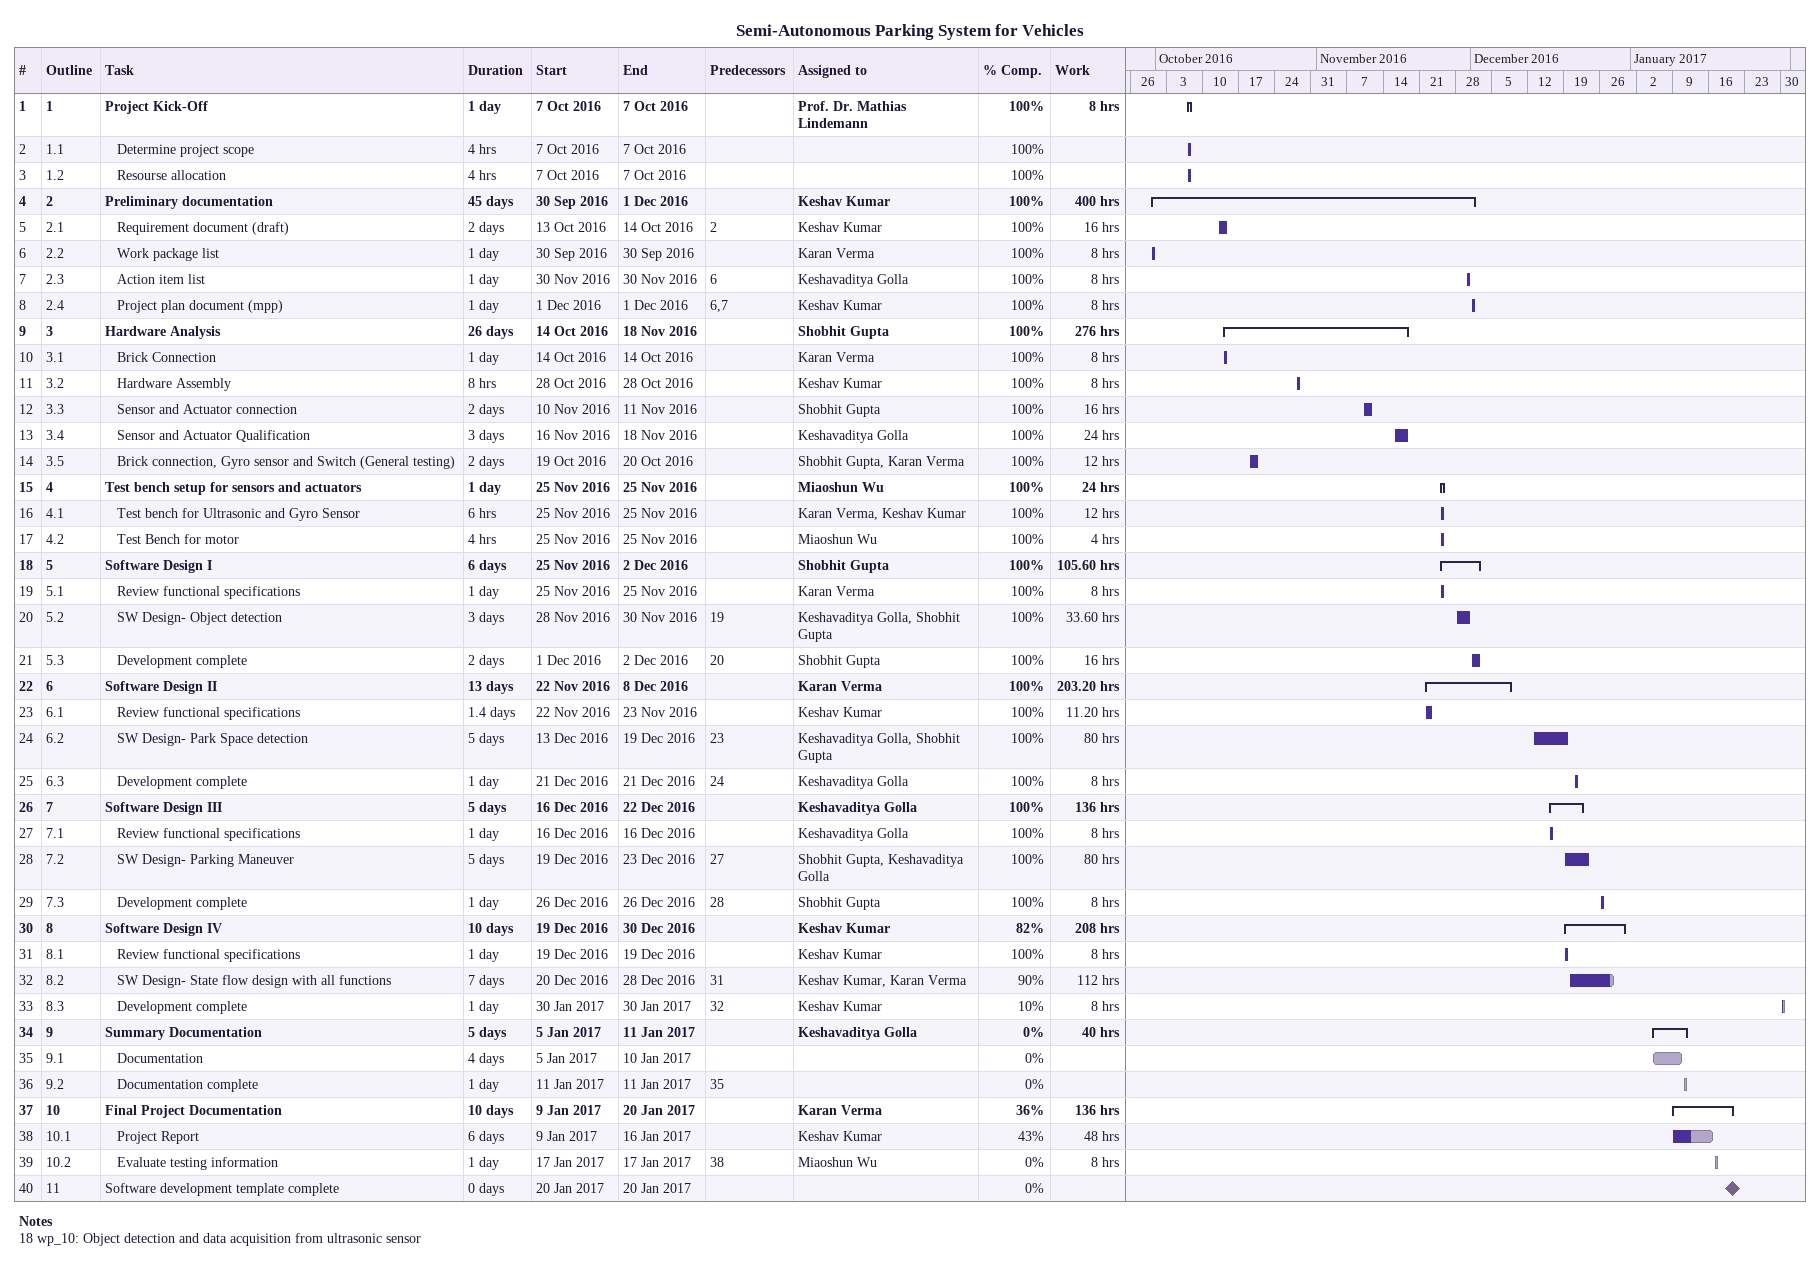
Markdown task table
Semi-Autonomous Parking System for Vehicles

| ID | WBS | Task | Duration | Start | Finish | Predecessors | Resources | % complete | Work (h) |
|---|---|---|---|---|---|---|---|---|---|
| 1 | 1 | **Project Kick-Off** | 1d | 2016-10-07 | 2016-10-07 |  | Prof. Dr. Mathias Lindemann | 100 | 8 |
| 2 | 1.1 | Determine project scope | 4h | 2016-10-07 | 2016-10-07 |  |  | 100 |  |
| 3 | 1.2 | Resourse allocation | 4h | 2016-10-07 | 2016-10-07 |  |  | 100 |  |
| 4 | 2 | **Preliminary documentation** | 45d | 2016-09-30 | 2016-12-01 |  | Keshav Kumar | 100 | 400 |
| 5 | 2.1 | Requirement document (draft) | 2d | 2016-10-13 | 2016-10-14 | 2 | Keshav Kumar | 100 | 16 |
| 6 | 2.2 | Work package list | 1d | 2016-09-30 | 2016-09-30 |  | Karan Verma | 100 | 8 |
| 7 | 2.3 | Action item list | 1d | 2016-11-30 | 2016-11-30 | 6 | Keshavaditya Golla | 100 | 8 |
| 8 | 2.4 | Project plan document (mpp) | 1d | 2016-12-01 | 2016-12-01 | 6, 7 | Keshav Kumar | 100 | 8 |
| 9 | 3 | **Hardware Analysis** | 26d | 2016-10-14 | 2016-11-18 |  | Shobhit Gupta | 100 | 276 |
| 10 | 3.1 | Brick Connection | 1d | 2016-10-14 | 2016-10-14 |  | Karan Verma | 100 | 8 |
| 11 | 3.2 | Hardware Assembly | 8h | 2016-10-28 | 2016-10-28 |  | Keshav Kumar | 100 | 8 |
| 12 | 3.3 | Sensor and Actuator connection | 2d | 2016-11-10 | 2016-11-11 |  | Shobhit Gupta | 100 | 16 |
| 13 | 3.4 | Sensor and Actuator Qualification | 3d | 2016-11-16 | 2016-11-18 |  | Keshavaditya Golla | 100 | 24 |
| 14 | 3.5 | Brick connection, Gyro sensor and Switch (General testing) | 2d | 2016-10-19 | 2016-10-20 |  | Shobhit Gupta, Karan Verma | 100 | 12 |
| 15 | 4 | **Test bench setup for sensors and actuators** | 1d | 2016-11-25 | 2016-11-25 |  | Miaoshun Wu | 100 | 24 |
| 16 | 4.1 | Test bench for Ultrasonic and Gyro Sensor | 6h | 2016-11-25 | 2016-11-25 |  | Karan Verma, Keshav Kumar | 100 | 12 |
| 17 | 4.2 | Test Bench for motor | 4h | 2016-11-25 | 2016-11-25 |  | Miaoshun Wu | 100 | 4 |
| 18 | 5 | **Software Design I** | 6d | 2016-11-25 | 2016-12-02 |  | Shobhit Gupta | 100 | 105.60 |
| 19 | 5.1 | Review functional specifications | 1d | 2016-11-25 | 2016-11-25 |  | Karan Verma | 100 | 8 |
| 20 | 5.2 | SW Design- Object detection | 3d | 2016-11-28 | 2016-11-30 | 19 | Keshavaditya Golla, Shobhit Gupta | 100 | 33.60 |
| 21 | 5.3 | Development complete | 2d | 2016-12-01 | 2016-12-02 | 20 | Shobhit Gupta | 100 | 16 |
| 22 | 6 | **Software Design II** | 13d | 2016-11-22 | 2016-12-08 |  | Karan Verma | 100 | 203.20 |
| 23 | 6.1 | Review functional specifications | 1.4d | 2016-11-22 | 2016-11-23 |  | Keshav Kumar | 100 | 11.20 |
| 24 | 6.2 | SW Design- Park Space detection | 5d | 2016-12-13 | 2016-12-19 | 23 | Keshavaditya Golla, Shobhit Gupta | 100 | 80 |
| 25 | 6.3 | Development complete | 1d | 2016-12-21 | 2016-12-21 | 24 | Keshavaditya Golla | 100 | 8 |
| 26 | 7 | **Software Design III** | 5d | 2016-12-16 | 2016-12-22 |  | Keshavaditya Golla | 100 | 136 |
| 27 | 7.1 | Review functional specifications | 1d | 2016-12-16 | 2016-12-16 |  | Keshavaditya Golla | 100 | 8 |
| 28 | 7.2 | SW Design- Parking Maneuver | 5d | 2016-12-19 | 2016-12-23 | 27 | Shobhit Gupta, Keshavaditya Golla | 100 | 80 |
| 29 | 7.3 | Development complete | 1d | 2016-12-26 | 2016-12-26 | 28 | Shobhit Gupta | 100 | 8 |
| 30 | 8 | **Software Design IV** | 10d | 2016-12-19 | 2016-12-30 |  | Keshav Kumar | 82 | 208 |
| 31 | 8.1 | Review functional specifications | 1d | 2016-12-19 | 2016-12-19 |  | Keshav Kumar | 100 | 8 |
| 32 | 8.2 | SW Design- State flow design with all functions | 7d | 2016-12-20 | 2016-12-28 | 31 | Keshav Kumar, Karan Verma | 90 | 112 |
| 33 | 8.3 | Development complete | 1d | 2017-01-30 | 2017-01-30 | 32 | Keshav Kumar | 10 | 8 |
| 34 | 9 | **Summary Documentation** | 5d | 2017-01-05 | 2017-01-11 |  | Keshavaditya Golla | 0 | 40 |
| 35 | 9.1 | Documentation | 4d | 2017-01-05 | 2017-01-10 |  |  | 0 |  |
| 36 | 9.2 | Documentation complete | 1d | 2017-01-11 | 2017-01-11 | 35 |  | 0 |  |
| 37 | 10 | **Final Project Documentation** | 10d | 2017-01-09 | 2017-01-20 |  | Karan Verma | 36 | 136 |
| 38 | 10.1 | Project Report | 6d | 2017-01-09 | 2017-01-16 |  | Keshav Kumar | 43 | 48 |
| 39 | 10.2 | Evaluate testing information | 1d | 2017-01-17 | 2017-01-17 | 38 | Miaoshun Wu | 0 | 8 |
| 40 | 11 | Software development template complete | 0d | 2017-01-20 | 2017-01-20 |  |  | 0 |  |

Notes
- 18: wp_10: Object detection and data acquisition from ultrasonic sensor
